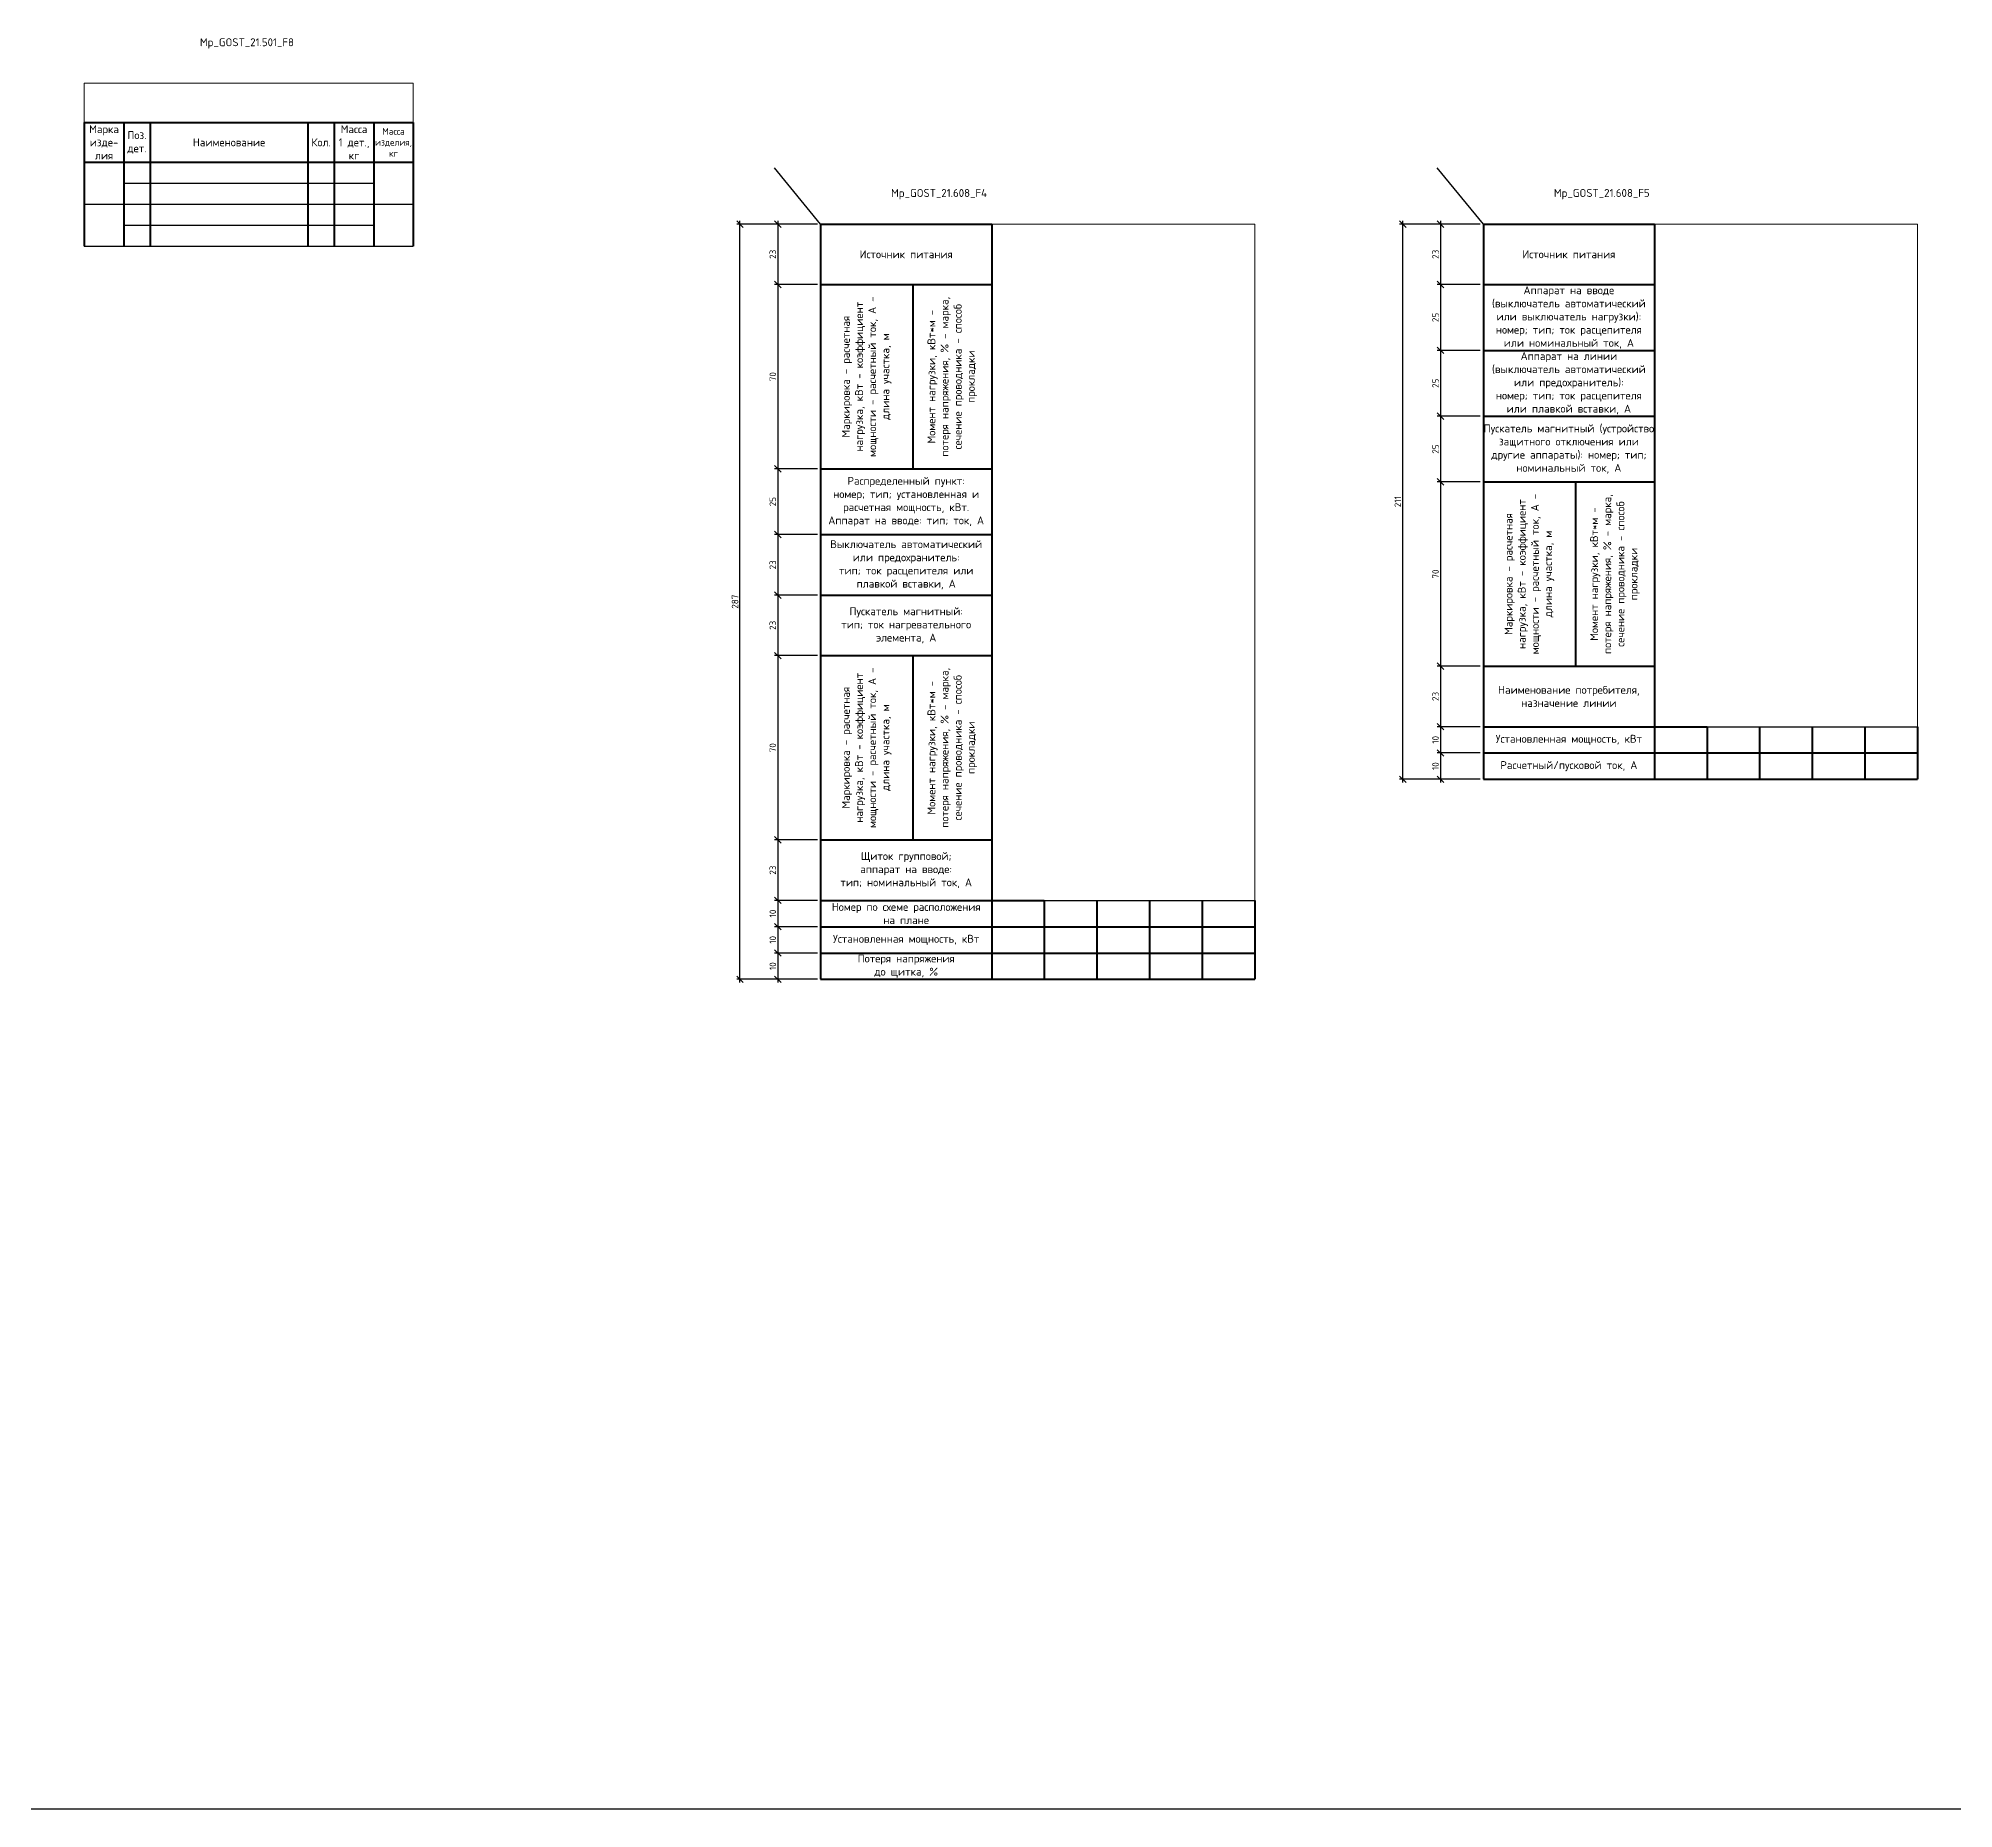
# Model space of a CAD drawing. Header units: millimetres. Extents: x 1497 to 6782, y -1970 to 1429.
# Drawn here: x 2880 to 3608, y 46 to 718 of the extents above; entities that cross this region are included whole.
import ezdxf

# ---------------------------------------------------------------- set-up
doc = ezdxf.new("R2010")
doc.units = ezdxf.units.MM
doc.styles.add('MpTextStyle', font='isocpeur.ttf')
doc.dimstyles.new('MpDimStyle', dxfattribs={"dimtxt": 2.5, "dimasz": 2.5, "dimexe": 1.25, "dimexo": 1.25, "dimtad": 1, "dimdec": 0, "dimdsep": 46, "dimtxsty": 'MpTextStyle', "dimblk": 'OBLIQUE', "dimcen": 2.5, "dimdle": 1.25, "dimadec": 0, "dimazin": 0, "dimtfac": 1, "dimtdec": 0, "dimtix": 1, "dimtmove": 2, "dimatfit": 3, "dimfxl": 1, "dimarcsym": 0})

# ---------------------------------------------------------------- blocks, each defined once
blk = doc.blocks.new('*T22')
at = {"color": 0, "linetype": 'ByBlock', "lineweight": 40, "transparency": 16777216}
for p, q in [((0, -15), (125, -15)), ((0, -15), (0, -62)), ((15, -15), (15, -62)), ((25, -15), (25, -62)), ((85, -15), (85, -62)), ((95, -15), (95, -62)), ((110, -15), (110, -62)), ((125, -15), (125, -62)), ((0, -30), (125, -30))]:
    blk.add_line(p, q, dxfattribs=at)
at = {"color": 0, "linetype": 'ByBlock', "lineweight": -2, "transparency": 16777216}
for p, q in [((15, -38), (110, -38)), ((0, -46), (125, -46)), ((15, -54), (110, -54)), ((0, -62), (125, -62))]:
    blk.add_line(p, q, dxfattribs=at)
at = {"layer": 'Defpoints', "color": 8, "linetype": 'ByBlock', "lineweight": 0, "transparency": 16777216}
for p, q in [((0, 0), (125, 0)), ((0, 0), (0, -15)), ((125, 0), (125, -15))]:
    blk.add_line(p, q, dxfattribs=at)
at = {"color": 0, "transparency": 16777216, "attachment_point": 5, "style": 'MpTextStyle'}
for s, insert, char_height, width in [('Марка\\Pизде-\\Pлия', (7.5, -22.5), 3, 15), ('Поз.\\Pдет.', (20, -22.5), 3, 10), ('Наименование', (55, -22.5), 3, 60), ('Кол.', (90, -22.5), 3, 10), ('Масса\\P1 дет.,\\Pкг', (102.5, -22.5), 3, 15), ('Масса\\Pизделия,\\Pкг', (117.5, -22.5), 2.5, 15)]:
    blk.add_mtext(s, dxfattribs=dict(at, insert=insert, char_height=char_height, width=width))
blk = doc.blocks.new('_Oblique')
at = {"color": 0, "linetype": 'ByBlock', "lineweight": -2}
blk.add_line((-0.5, -0.5), (0.5, 0.5), dxfattribs=at)
blk = doc.blocks.new('*D135')
at = {"color": 0, "lineweight": -2}
for p, q in [((3160.67, 648.92), (3160.67, 623.42)), ((3175.73, 647.67), (3159.42, 647.67)), ((3175.73, 624.67), (3159.42, 624.67))]:
    blk.add_line(p, q, dxfattribs=at)
at = {"layer": 'Defpoints', "color": 0}
for p in [(3176.98, 647.67), (3160.67, 624.67), (3176.98, 624.67)]:
    blk.add_point(p, dxfattribs=at)
at = {"color": 0, "lineweight": -2, "xscale": 2.5, "yscale": 2.5, "zscale": 2.5}
for p, rotation in [((3160.67, 647.67), 90), ((3160.67, 624.67), 270)]:
    blk.add_blockref('_Oblique', p, dxfattribs=dict(at, rotation=rotation))
at = {"color": 0, "insert": (3158.79, 636.17), "char_height": 2.5, "attachment_point": 5, "rotation": 90, "style": 'MpTextStyle'}
blk.add_mtext('23', dxfattribs=at)
blk = doc.blocks.new('*D136')
at = {"color": 0, "lineweight": -2}
for p, q in [((3175.73, 624.67), (3159.42, 624.67)), ((3160.67, 625.92), (3160.67, 553.42)), ((3175.73, 554.67), (3159.42, 554.67))]:
    blk.add_line(p, q, dxfattribs=at)
at = {"layer": 'Defpoints', "color": 0}
for p in [(3176.98, 624.67), (3160.67, 554.67), (3176.98, 554.67)]:
    blk.add_point(p, dxfattribs=at)
at = {"color": 0, "lineweight": -2, "xscale": 2.5, "yscale": 2.5, "zscale": 2.5}
for p, rotation in [((3160.67, 624.67), 90), ((3160.67, 554.67), 270)]:
    blk.add_blockref('_Oblique', p, dxfattribs=dict(at, rotation=rotation))
at = {"color": 0, "insert": (3158.79, 589.67), "char_height": 2.5, "attachment_point": 5, "rotation": 90, "style": 'MpTextStyle'}
blk.add_mtext('70', dxfattribs=at)
blk = doc.blocks.new('*D137')
at = {"color": 0, "lineweight": -2}
for p, q in [((3175.73, 554.67), (3159.42, 554.67)), ((3160.67, 555.92), (3160.67, 528.42)), ((3175.73, 529.67), (3159.42, 529.67))]:
    blk.add_line(p, q, dxfattribs=at)
at = {"layer": 'Defpoints', "color": 0}
for p in [(3176.98, 554.67), (3160.67, 529.67), (3176.98, 529.67)]:
    blk.add_point(p, dxfattribs=at)
at = {"color": 0, "lineweight": -2, "xscale": 2.5, "yscale": 2.5, "zscale": 2.5}
for p, rotation in [((3160.67, 554.67), 90), ((3160.67, 529.67), 270)]:
    blk.add_blockref('_Oblique', p, dxfattribs=dict(at, rotation=rotation))
at = {"color": 0, "insert": (3158.79, 542.17), "char_height": 2.5, "attachment_point": 5, "rotation": 90, "style": 'MpTextStyle'}
blk.add_mtext('25', dxfattribs=at)
blk = doc.blocks.new('*D138')
at = {"color": 0, "lineweight": -2}
for p, q in [((3175.73, 529.67), (3159.42, 529.67)), ((3160.67, 530.92), (3160.67, 505.42)), ((3175.73, 506.67), (3159.42, 506.67))]:
    blk.add_line(p, q, dxfattribs=at)
at = {"layer": 'Defpoints', "color": 0}
for p in [(3176.98, 529.67), (3160.67, 506.67), (3176.98, 506.67)]:
    blk.add_point(p, dxfattribs=at)
at = {"color": 0, "lineweight": -2, "xscale": 2.5, "yscale": 2.5, "zscale": 2.5}
for p, rotation in [((3160.67, 529.67), 90), ((3160.67, 506.67), 270)]:
    blk.add_blockref('_Oblique', p, dxfattribs=dict(at, rotation=rotation))
at = {"color": 0, "insert": (3158.79, 518.17), "char_height": 2.5, "attachment_point": 5, "rotation": 90, "style": 'MpTextStyle'}
blk.add_mtext('23', dxfattribs=at)
blk = doc.blocks.new('*D139')
at = {"color": 0, "lineweight": -2}
for p, q in [((3175.73, 506.67), (3159.42, 506.67)), ((3160.67, 507.92), (3160.67, 482.42)), ((3175.73, 483.67), (3159.42, 483.67))]:
    blk.add_line(p, q, dxfattribs=at)
at = {"layer": 'Defpoints', "color": 0}
for p in [(3176.98, 506.67), (3160.67, 483.67), (3176.98, 483.67)]:
    blk.add_point(p, dxfattribs=at)
at = {"color": 0, "lineweight": -2, "xscale": 2.5, "yscale": 2.5, "zscale": 2.5}
for p, rotation in [((3160.67, 506.67), 90), ((3160.67, 483.67), 270)]:
    blk.add_blockref('_Oblique', p, dxfattribs=dict(at, rotation=rotation))
at = {"color": 0, "insert": (3158.79, 495.17), "char_height": 2.5, "attachment_point": 5, "rotation": 90, "style": 'MpTextStyle'}
blk.add_mtext('23', dxfattribs=at)
blk = doc.blocks.new('*D140')
at = {"color": 0, "lineweight": -2}
for p, q in [((3175.73, 483.67), (3159.42, 483.67)), ((3160.67, 484.92), (3160.67, 412.42)), ((3175.73, 413.67), (3159.42, 413.67))]:
    blk.add_line(p, q, dxfattribs=at)
at = {"layer": 'Defpoints', "color": 0}
for p in [(3176.98, 483.67), (3160.67, 413.67), (3176.98, 413.67)]:
    blk.add_point(p, dxfattribs=at)
at = {"color": 0, "lineweight": -2, "xscale": 2.5, "yscale": 2.5, "zscale": 2.5}
for p, rotation in [((3160.67, 483.67), 90), ((3160.67, 413.67), 270)]:
    blk.add_blockref('_Oblique', p, dxfattribs=dict(at, rotation=rotation))
at = {"color": 0, "insert": (3158.79, 448.67), "char_height": 2.5, "attachment_point": 5, "rotation": 90, "style": 'MpTextStyle'}
blk.add_mtext('70', dxfattribs=at)
blk = doc.blocks.new('*D141')
at = {"color": 0, "lineweight": -2}
for p, q in [((3175.73, 413.67), (3159.42, 413.67)), ((3160.67, 414.92), (3160.67, 389.42)), ((3175.73, 390.67), (3159.42, 390.67))]:
    blk.add_line(p, q, dxfattribs=at)
at = {"layer": 'Defpoints', "color": 0}
for p in [(3176.98, 413.67), (3160.67, 390.67), (3176.98, 390.67)]:
    blk.add_point(p, dxfattribs=at)
at = {"color": 0, "lineweight": -2, "xscale": 2.5, "yscale": 2.5, "zscale": 2.5}
for p, rotation in [((3160.67, 413.67), 90), ((3160.67, 390.67), 270)]:
    blk.add_blockref('_Oblique', p, dxfattribs=dict(at, rotation=rotation))
at = {"color": 0, "insert": (3158.79, 402.17), "char_height": 2.5, "attachment_point": 5, "rotation": 90, "style": 'MpTextStyle'}
blk.add_mtext('23', dxfattribs=at)
blk = doc.blocks.new('*D142')
at = {"color": 0, "lineweight": -2}
for p, q in [((3175.73, 390.67), (3159.42, 390.67)), ((3160.67, 391.92), (3160.67, 379.42)), ((3175.73, 380.67), (3159.42, 380.67))]:
    blk.add_line(p, q, dxfattribs=at)
at = {"layer": 'Defpoints', "color": 0}
for p in [(3176.98, 390.67), (3160.67, 380.67), (3176.98, 380.67)]:
    blk.add_point(p, dxfattribs=at)
at = {"color": 0, "lineweight": -2, "xscale": 2.5, "yscale": 2.5, "zscale": 2.5}
for p, rotation in [((3160.67, 390.67), 90), ((3160.67, 380.67), 270)]:
    blk.add_blockref('_Oblique', p, dxfattribs=dict(at, rotation=rotation))
at = {"color": 0, "insert": (3158.79, 385.67), "char_height": 2.5, "attachment_point": 5, "rotation": 90, "style": 'MpTextStyle'}
blk.add_mtext('10', dxfattribs=at)
blk = doc.blocks.new('*D143')
at = {"color": 0, "lineweight": -2}
for p, q in [((3175.73, 380.67), (3159.42, 380.67)), ((3160.67, 381.92), (3160.67, 369.42)), ((3175.73, 370.67), (3159.42, 370.67))]:
    blk.add_line(p, q, dxfattribs=at)
at = {"layer": 'Defpoints', "color": 0}
for p in [(3176.98, 380.67), (3160.67, 370.67), (3176.98, 370.67)]:
    blk.add_point(p, dxfattribs=at)
at = {"color": 0, "lineweight": -2, "xscale": 2.5, "yscale": 2.5, "zscale": 2.5}
for p, rotation in [((3160.67, 380.67), 90), ((3160.67, 370.67), 270)]:
    blk.add_blockref('_Oblique', p, dxfattribs=dict(at, rotation=rotation))
at = {"color": 0, "insert": (3158.79, 375.67), "char_height": 2.5, "attachment_point": 5, "rotation": 90, "style": 'MpTextStyle'}
blk.add_mtext('10', dxfattribs=at)
blk = doc.blocks.new('*D144')
at = {"color": 0, "lineweight": -2}
for p, q in [((3160.67, 371.92), (3160.67, 359.42)), ((3175.73, 370.67), (3159.42, 370.67)), ((3175.73, 360.67), (3159.42, 360.67))]:
    blk.add_line(p, q, dxfattribs=at)
at = {"layer": 'Defpoints', "color": 0}
for p in [(3176.98, 370.67), (3160.67, 360.67), (3176.98, 360.67)]:
    blk.add_point(p, dxfattribs=at)
at = {"color": 0, "lineweight": -2, "xscale": 2.5, "yscale": 2.5, "zscale": 2.5}
for p, rotation in [((3160.67, 370.67), 90), ((3160.67, 360.67), 270)]:
    blk.add_blockref('_Oblique', p, dxfattribs=dict(at, rotation=rotation))
at = {"color": 0, "insert": (3158.79, 365.67), "char_height": 2.5, "attachment_point": 5, "rotation": 90, "style": 'MpTextStyle'}
blk.add_mtext('10', dxfattribs=at)
blk = doc.blocks.new('*D145')
at = {"color": 0, "lineweight": -2}
for p, q in [((3146.32, 359.42), (3146.32, 648.92)), ((3175.73, 647.67), (3145.07, 647.67)), ((3175.73, 360.67), (3145.07, 360.67))]:
    blk.add_line(p, q, dxfattribs=at)
at = {"layer": 'Defpoints', "color": 0}
for p in [(3146.32, 647.67), (3176.98, 647.67), (3176.98, 360.67)]:
    blk.add_point(p, dxfattribs=at)
at = {"color": 0, "lineweight": -2, "xscale": 2.5, "yscale": 2.5, "zscale": 2.5}
for p, rotation in [((3146.32, 647.67), 90), ((3146.32, 360.67), 270)]:
    blk.add_blockref('_Oblique', p, dxfattribs=dict(at, rotation=rotation))
at = {"color": 0, "insert": (3144.45, 504.17), "char_height": 2.5, "attachment_point": 5, "rotation": 90, "style": 'MpTextStyle'}
blk.add_mtext('287', dxfattribs=at)
blk = doc.blocks.new('*T146')
at = {"color": 0, "linetype": 'ByBlock', "lineweight": 40}
for p, q in [((0, 0), (65, 0)), ((0, 0), (0, -287)), ((65, 0), (65, -287)), ((0, -23), (65, -23)), ((35, -23), (35, -93)), ((0, -93), (65, -93)), ((0, -118), (65, -118)), ((0, -141), (65, -141)), ((0, -164), (65, -164)), ((35, -164), (35, -234)), ((0, -234), (65, -234)), ((0, -257), (85, -257)), ((85, -257), (85, -287)), ((105, -257), (105, -287)), ((125, -257), (125, -287)), ((145, -257), (145, -287)), ((165, -257), (165, -287)), ((0, -267), (165, -267)), ((0, -277), (165, -277)), ((0, -287), (165, -287))]:
    blk.add_line(p, q, dxfattribs=at)
at = {"color": 0, "linetype": 'ByBlock', "lineweight": -2}
blk.add_line((85, -257), (165, -257), dxfattribs=at)
at = {"layer": 'Defpoints', "color": 8, "linetype": 'ByBlock', "lineweight": 0}
for p, q in [((65, 0), (165, 0)), ((165, 0), (165, -257))]:
    blk.add_line(p, q, dxfattribs=at)
at = {"color": 0, "char_height": 3, "width": 65, "attachment_point": 5, "style": 'MpTextStyle'}
for s, insert in [('Источник питания', (32.5, -11.5)), ('Распределенный пункт:\\Pномер; тип; установленная и расчетная мощность, кВт.\\PАппарат на вводе: тип; ток, А', (32.5, -105.5)), ('Выключатель автоматический или предохранитель:\\Pтип; ток расцепителя или плавкой вставки, А', (32.5, -129.5)), ('Пускатель магнитный:\\Pтип; ток нагревательного элемента, А', (32.5, -152.5)), ('Щиток групповой;\\Pаппарат на вводе:\\Pтип; номинальный ток, А', (32.5, -245.5)), ('Номер по схеме расположения\\Pна плане', (32.5, -262)), ('Установленная мощность, кВт', (32.5, -272)), ('Потеря напряжения\\Pдо щитка, %', (32.5, -282))]:
    blk.add_mtext(s, dxfattribs=dict(at, insert=insert))
at = {"color": 0, "char_height": 3, "width": 70, "attachment_point": 5, "rotation": 90, "style": 'MpTextStyle'}
for s, insert in [('Маркировка - расчетная\\Pнагрузка, кВт - коэффициент мощности - расчетный ток, А - длина участка, м', (17.5, -58)), ('Момент нагрузки, кВт*м -\\Pпотеря напряжения, % - марка, сечение проводника - способ прокладки', (50, -58)), ('Маркировка - расчетная\\Pнагрузка, кВт - коэффициент мощности - расчетный ток, А - длина участка, м', (17.5, -199)), ('Момент нагрузки, кВт*м -\\Pпотеря напряжения, % - марка, сечение проводника - способ прокладки', (50, -199))]:
    blk.add_mtext(s, dxfattribs=dict(at, insert=insert))
blk = doc.blocks.new('*D147')
at = {"color": 0, "lineweight": -2}
for p, q in [((3412.54, 648.92), (3412.54, 623.42)), ((3427.59, 647.67), (3411.29, 647.67)), ((3427.59, 624.67), (3411.29, 624.67))]:
    blk.add_line(p, q, dxfattribs=at)
at = {"layer": 'Defpoints', "color": 0}
for p in [(3428.84, 647.67), (3412.54, 624.67), (3428.84, 624.67)]:
    blk.add_point(p, dxfattribs=at)
at = {"color": 0, "lineweight": -2, "xscale": 2.5, "yscale": 2.5, "zscale": 2.5}
for p, rotation in [((3412.54, 647.67), 90), ((3412.54, 624.67), 270)]:
    blk.add_blockref('_Oblique', p, dxfattribs=dict(at, rotation=rotation))
at = {"color": 0, "insert": (3410.66, 636.17), "char_height": 2.5, "attachment_point": 5, "rotation": 90, "style": 'MpTextStyle'}
blk.add_mtext('23', dxfattribs=at)
blk = doc.blocks.new('*D148')
at = {"color": 0, "lineweight": -2}
for p, q in [((3427.59, 624.67), (3411.29, 624.67)), ((3412.54, 625.92), (3412.54, 598.42)), ((3427.59, 599.67), (3411.29, 599.67))]:
    blk.add_line(p, q, dxfattribs=at)
at = {"layer": 'Defpoints', "color": 0}
for p in [(3428.84, 624.67), (3412.54, 599.67), (3428.84, 599.67)]:
    blk.add_point(p, dxfattribs=at)
at = {"color": 0, "lineweight": -2, "xscale": 2.5, "yscale": 2.5, "zscale": 2.5}
for p, rotation in [((3412.54, 624.67), 90), ((3412.54, 599.67), 270)]:
    blk.add_blockref('_Oblique', p, dxfattribs=dict(at, rotation=rotation))
at = {"color": 0, "insert": (3410.66, 612.17), "char_height": 2.5, "attachment_point": 5, "rotation": 90, "style": 'MpTextStyle'}
blk.add_mtext('25', dxfattribs=at)
blk = doc.blocks.new('*D149')
at = {"color": 0, "lineweight": -2}
for p, q in [((3427.59, 599.67), (3411.29, 599.67)), ((3412.54, 600.92), (3412.54, 573.42)), ((3427.59, 574.67), (3411.29, 574.67))]:
    blk.add_line(p, q, dxfattribs=at)
at = {"layer": 'Defpoints', "color": 0}
for p in [(3428.84, 599.67), (3412.54, 574.67), (3428.84, 574.67)]:
    blk.add_point(p, dxfattribs=at)
at = {"color": 0, "lineweight": -2, "xscale": 2.5, "yscale": 2.5, "zscale": 2.5}
for p, rotation in [((3412.54, 599.67), 90), ((3412.54, 574.67), 270)]:
    blk.add_blockref('_Oblique', p, dxfattribs=dict(at, rotation=rotation))
at = {"color": 0, "insert": (3410.66, 587.17), "char_height": 2.5, "attachment_point": 5, "rotation": 90, "style": 'MpTextStyle'}
blk.add_mtext('25', dxfattribs=at)
blk = doc.blocks.new('*D150')
at = {"color": 0, "lineweight": -2}
for p, q in [((3427.59, 549.67), (3411.29, 549.67)), ((3412.54, 550.92), (3412.54, 478.42)), ((3427.59, 479.67), (3411.29, 479.67))]:
    blk.add_line(p, q, dxfattribs=at)
at = {"layer": 'Defpoints', "color": 0}
for p in [(3428.84, 549.67), (3412.54, 479.67), (3428.84, 479.67)]:
    blk.add_point(p, dxfattribs=at)
at = {"color": 0, "lineweight": -2, "xscale": 2.5, "yscale": 2.5, "zscale": 2.5}
for p, rotation in [((3412.54, 549.67), 90), ((3412.54, 479.67), 270)]:
    blk.add_blockref('_Oblique', p, dxfattribs=dict(at, rotation=rotation))
at = {"color": 0, "insert": (3410.66, 514.67), "char_height": 2.5, "attachment_point": 5, "rotation": 90, "style": 'MpTextStyle'}
blk.add_mtext('70', dxfattribs=at)
blk = doc.blocks.new('*D151')
at = {"color": 0, "lineweight": -2}
for p, q in [((3412.54, 480.92), (3412.54, 455.42)), ((3427.59, 479.67), (3411.29, 479.67)), ((3427.59, 456.67), (3411.29, 456.67))]:
    blk.add_line(p, q, dxfattribs=at)
at = {"layer": 'Defpoints', "color": 0}
for p in [(3428.84, 479.67), (3412.54, 456.67), (3428.84, 456.67)]:
    blk.add_point(p, dxfattribs=at)
at = {"color": 0, "lineweight": -2, "xscale": 2.5, "yscale": 2.5, "zscale": 2.5}
for p, rotation in [((3412.54, 479.67), 90), ((3412.54, 456.67), 270)]:
    blk.add_blockref('_Oblique', p, dxfattribs=dict(at, rotation=rotation))
at = {"color": 0, "insert": (3410.66, 468.17), "char_height": 2.5, "attachment_point": 5, "rotation": 90, "style": 'MpTextStyle'}
blk.add_mtext('23', dxfattribs=at)
blk = doc.blocks.new('*D152')
at = {"color": 0, "lineweight": -2}
for p, q in [((3427.59, 456.67), (3411.29, 456.67)), ((3412.54, 457.92), (3412.54, 445.42)), ((3427.59, 446.67), (3411.29, 446.67))]:
    blk.add_line(p, q, dxfattribs=at)
at = {"layer": 'Defpoints', "color": 0}
for p in [(3428.84, 456.67), (3412.54, 446.67), (3428.84, 446.67)]:
    blk.add_point(p, dxfattribs=at)
at = {"color": 0, "lineweight": -2, "xscale": 2.5, "yscale": 2.5, "zscale": 2.5}
for p, rotation in [((3412.54, 456.67), 90), ((3412.54, 446.67), 270)]:
    blk.add_blockref('_Oblique', p, dxfattribs=dict(at, rotation=rotation))
at = {"color": 0, "insert": (3410.66, 451.67), "char_height": 2.5, "attachment_point": 5, "rotation": 90, "style": 'MpTextStyle'}
blk.add_mtext('10', dxfattribs=at)
blk = doc.blocks.new('*D153')
at = {"color": 0, "lineweight": -2}
for p, q in [((3427.59, 446.67), (3411.29, 446.67)), ((3412.54, 447.92), (3412.54, 435.42)), ((3427.59, 436.67), (3411.29, 436.67))]:
    blk.add_line(p, q, dxfattribs=at)
at = {"layer": 'Defpoints', "color": 0}
for p in [(3428.84, 446.67), (3412.54, 436.67), (3428.84, 436.67)]:
    blk.add_point(p, dxfattribs=at)
at = {"color": 0, "lineweight": -2, "xscale": 2.5, "yscale": 2.5, "zscale": 2.5}
for p, rotation in [((3412.54, 446.67), 90), ((3412.54, 436.67), 270)]:
    blk.add_blockref('_Oblique', p, dxfattribs=dict(at, rotation=rotation))
at = {"color": 0, "insert": (3410.66, 441.67), "char_height": 2.5, "attachment_point": 5, "rotation": 90, "style": 'MpTextStyle'}
blk.add_mtext('10', dxfattribs=at)
blk = doc.blocks.new('*D154')
at = {"color": 0, "lineweight": -2}
for p, q in [((3398.19, 435.42), (3398.19, 648.92)), ((3427.59, 647.67), (3396.94, 647.67)), ((3427.59, 436.67), (3396.94, 436.67))]:
    blk.add_line(p, q, dxfattribs=at)
at = {"layer": 'Defpoints', "color": 0}
for p in [(3398.19, 647.67), (3428.84, 647.67), (3428.84, 436.67)]:
    blk.add_point(p, dxfattribs=at)
at = {"color": 0, "lineweight": -2, "xscale": 2.5, "yscale": 2.5, "zscale": 2.5}
for p, rotation in [((3398.19, 647.67), 90), ((3398.19, 436.67), 270)]:
    blk.add_blockref('_Oblique', p, dxfattribs=dict(at, rotation=rotation))
at = {"color": 0, "insert": (3396.31, 542.17), "char_height": 2.5, "attachment_point": 5, "rotation": 90, "style": 'MpTextStyle'}
blk.add_mtext('211', dxfattribs=at)
blk = doc.blocks.new('*D155')
at = {"color": 0, "lineweight": -2}
for p, q in [((3412.54, 575.92), (3412.54, 548.42)), ((3427.59, 574.67), (3411.29, 574.67)), ((3427.59, 549.67), (3411.29, 549.67))]:
    blk.add_line(p, q, dxfattribs=at)
at = {"layer": 'Defpoints', "color": 0}
for p in [(3428.84, 574.67), (3412.54, 549.67), (3428.84, 549.67)]:
    blk.add_point(p, dxfattribs=at)
at = {"color": 0, "lineweight": -2, "xscale": 2.5, "yscale": 2.5, "zscale": 2.5}
for p, rotation in [((3412.54, 574.67), 90), ((3412.54, 549.67), 270)]:
    blk.add_blockref('_Oblique', p, dxfattribs=dict(at, rotation=rotation))
at = {"color": 0, "insert": (3410.66, 562.17), "char_height": 2.5, "attachment_point": 5, "rotation": 90, "style": 'MpTextStyle'}
blk.add_mtext('25', dxfattribs=at)
blk = doc.blocks.new('*T156')
at = {"color": 0, "linetype": 'ByBlock', "lineweight": 40}
for p, q in [((0, 0), (65, 0)), ((0, 0), (0, -211)), ((65, 0), (65, -211)), ((0, -23), (65, -23)), ((0, -48), (65, -48)), ((0, -73), (65, -73)), ((0, -98), (65, -98)), ((35, -98), (35, -168)), ((0, -168), (65, -168)), ((0, -191), (85, -191)), ((85, -191), (85, -211)), ((105, -191), (105, -211)), ((125, -191), (125, -211)), ((145, -191), (145, -211)), ((165, -191), (165, -211)), ((0, -201), (165, -201)), ((0, -211), (165, -211))]:
    blk.add_line(p, q, dxfattribs=at)
at = {"color": 0, "linetype": 'ByBlock', "lineweight": -2}
blk.add_line((85, -191), (165, -191), dxfattribs=at)
at = {"layer": 'Defpoints', "color": 8, "linetype": 'ByBlock', "lineweight": 0}
for p, q in [((65, 0), (165, 0)), ((165, 0), (165, -191))]:
    blk.add_line(p, q, dxfattribs=at)
at = {"color": 0, "char_height": 3, "width": 65, "attachment_point": 5, "style": 'MpTextStyle'}
for s, insert in [('Источник питания', (32.5, -11.5)), ('Аппарат на вводе\\P(выключатель автоматический или выключатель нагрузки):\\Pномер; тип; ток расцепителя\\Pили номинальный ток, А', (32.5, -35.5)), ('Аппарат на линии\\P(выключатель автоматический или предохранитель):\\Pномер; тип; ток расцепителя\\Pили плавкой вставки, А', (32.5, -60.5)), ('Пускатель магнитный (устройство защитного отключения или другие аппараты): номер; тип; номинальный ток, А', (32.5, -85.5)), ('Наименование потребителя, назначение линии', (32.5, -179.5)), ('Установленная мощность, кВт', (32.5, -196)), ('Расчетный/пусковой ток, А', (32.5, -206))]:
    blk.add_mtext(s, dxfattribs=dict(at, insert=insert))
at = {"color": 0, "char_height": 3, "width": 70, "attachment_point": 5, "rotation": 90, "style": 'MpTextStyle'}
for s, insert in [('Маркировка - расчетная\\Pнагрузка, кВт - коэффициент мощности - расчетный ток, А - длина участка, м', (17.5, -133)), ('Момент нагрузки, кВт*м -\\Pпотеря напряжения, % - марка, сечение проводника - способ прокладки', (50, -133))]:
    blk.add_mtext(s, dxfattribs=dict(at, insert=insert))

msp = doc.modelspace()

# ---------------------------------------------------------------- linework, layer by layer
for p, q in [((3176.98, 647.67), (3159.47, 668.98)), ((3428.84, 647.67), (3411.34, 668.98)), ((2260.8, 45.51), (6781.54, 45.51))]:
    msp.add_line(p, q)

# ---------------------------------------------------------------- block references
for name, p in [('*T22', (2897.13, 701.21)), ('*T146', (3176.98, 647.67)), ('*T156', (3428.84, 647.67))]:
    msp.add_blockref(name, p)

# ---------------------------------------------------------------- texts
at = {"char_height": 3, "attachment_point": 5, "style": 'MpTextStyle'}
for s, width, insert in [('Mp_GOST_21.501_F8', 51.718, (2958.93, 716.29)), ('Mp_GOST_21.608_F4', 39.4724, (3221.98, 659.02)), ('Mp_GOST_21.608_F5', 39.4724, (3473.84, 659.02))]:
    msp.add_mtext_dynamic_manual_height_columns(s, width=width, gutter_width=15, heights=[0], dxfattribs=dict(at, insert=insert))

# ---------------------------------------------------------------- dimensions: what is measured, and where the dimension line sits
for base, p1, p2, picture, middle in [((3146.32, 647.67), (3176.98, 360.67), (3176.98, 647.67), '*D145', (3144.45, 504.17)), ((3160.67, 624.67), (3176.98, 647.67), (3176.98, 624.67), '*D135', (3158.79, 636.17)), ((3398.19, 647.67), (3428.84, 436.67), (3428.84, 647.67), '*D154', (3396.31, 542.17)), ((3412.54, 624.67), (3428.84, 647.67), (3428.84, 624.67), '*D147', (3410.66, 636.17)), ((3160.67, 554.67), (3176.98, 624.67), (3176.98, 554.67), '*D136', (3158.79, 589.67)), ((3412.54, 599.67), (3428.84, 624.67), (3428.84, 599.67), '*D148', (3410.66, 612.17)), ((3412.54, 574.67), (3428.84, 599.67), (3428.84, 574.67), '*D149', (3410.66, 587.17)), ((3412.54, 549.67), (3428.84, 574.67), (3428.84, 549.67), '*D155', (3410.66, 562.17)), ((3160.67, 529.67), (3176.98, 554.67), (3176.98, 529.67), '*D137', (3158.79, 542.17)), ((3412.54, 479.67), (3428.84, 549.67), (3428.84, 479.67), '*D150', (3410.66, 514.67)), ((3160.67, 506.67), (3176.98, 529.67), (3176.98, 506.67), '*D138', (3158.79, 518.17)), ((3160.67, 483.67), (3176.98, 506.67), (3176.98, 483.67), '*D139', (3158.79, 495.17)), ((3160.67, 413.67), (3176.98, 483.67), (3176.98, 413.67), '*D140', (3158.79, 448.67)), ((3412.54, 456.67), (3428.84, 479.67), (3428.84, 456.67), '*D151', (3410.66, 468.17)), ((3412.54, 446.67), (3428.84, 456.67), (3428.84, 446.67), '*D152', (3410.66, 451.67)), ((3412.54, 436.67), (3428.84, 446.67), (3428.84, 436.67), '*D153', (3410.66, 441.67)), ((3160.67, 390.67), (3176.98, 413.67), (3176.98, 390.67), '*D141', (3158.79, 402.17)), ((3160.67, 380.67), (3176.98, 390.67), (3176.98, 380.67), '*D142', (3158.79, 385.67)), ((3160.67, 370.67), (3176.98, 380.67), (3176.98, 370.67), '*D143', (3158.79, 375.67)), ((3160.67, 360.67), (3176.98, 370.67), (3176.98, 360.67), '*D144', (3158.79, 365.67))]:
    dim = msp.add_linear_dim(base=base, p1=p1, p2=p2, angle=90, dimstyle='MpDimStyle', override={"dimtix": 0})
    dim.commit()
    dim.dimension.update_dxf_attribs({"geometry": picture, "text_midpoint": middle})

doc.saveas('drawing.dxf')
